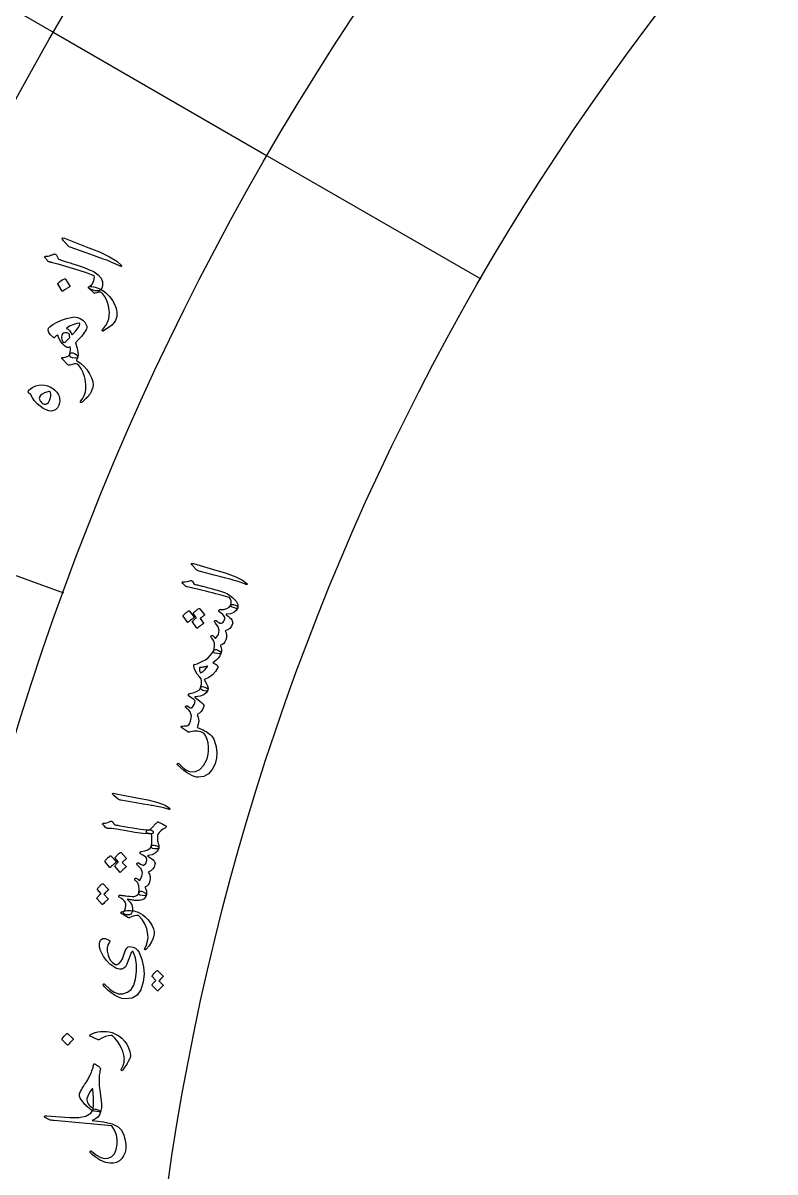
# Model space of a CAD drawing. Header units: millimetres. Extents: x -77 to 77, y -78 to 103.
# Drawn here: x -53.99 to -38.62, y 7.51 to 31 of the extents above; entities that cross this region are included whole.
import ezdxf

# ---------------------------------------------------------------- set-up
doc = ezdxf.new("R2010")
doc.units = ezdxf.units.MM
for name, color, linetype in [('ENGRAVE', 7, 'Continuous'), ('ENGRAVE_FINE', 8, 'Continuous'), ('TEXT', 5, 'Continuous')]:
    doc.layers.add(name, color=color, linetype=linetype)

msp = doc.modelspace()

# ---------------------------------------------------------------- linework, layer by layer
at = {"layer": 'ENGRAVE'}
for points in [[(-60.7409, 35.0687), (-53.358, 30.8062)], [(-53.358, 30.8062), (-48.9954, 28.2875)], [(-48.9954, 28.2875), (-44.6328, 25.7687)]]:
    msp.add_lwpolyline(points, dxfattribs=at)
for radius in [75.95, 75.95, 73.9156, 70.1375, 70.1375, 67.1538, 61.6125, 61.6125, 56.575, 56.575, 51.5375, 51.5375]:
    msp.add_circle((0, 0), radius, dxfattribs=at)
at = {"layer": 'ENGRAVE_FINE'}
msp.add_lwpolyline([(-57.8968, 21.0727), (-53.1631, 19.3498)], dxfattribs=at)
at = {"layer": 'TEXT'}
for points in [[(-53.1595, 26.5503), (-53.183, 26.583), (-53.1874, 26.602), (-53.1729, 26.6075), (-53.1393, 26.5993), (-52.6976, 26.4281), (-52.427, 26.3219), (-52.2177, 26.2234), (-52.0696, 26.1328), (-51.9826, 26.0502), (-51.977, 26.0404), (-51.975, 26.0331), (-51.9766, 26.0284), (-51.9817, 26.0262), (-51.9882, 26.0258), (-51.9959, 26.0269), (-52.0046, 26.0297), (-52.0144, 26.034), (-52.0889, 26.0714), (-52.1697, 26.1075), (-52.2568, 26.1425), (-52.3501, 26.1762), (-52.3742, 26.1855), (-52.4398, 26.2098), (-52.5469, 26.2491), (-52.6954, 26.3034), (-53.0263, 26.4206), (-53.0433, 26.428), (-53.0581, 26.4365), (-53.0708, 26.4461), (-53.0814, 26.4568)], [(-53.5422, 26.2238), (-53.5392, 26.2276), (-53.5348, 26.2301), (-53.5289, 26.2313), (-53.5214, 26.2312), (-53.5101, 26.2311), (-53.4942, 26.2331), (-53.4738, 26.2373), (-53.4488, 26.2436), (-53.4352, 26.2477), (-53.4221, 26.2517), (-53.4093, 26.2557), (-53.397, 26.2596), (-53.3852, 26.2636), (-53.3739, 26.2679), (-53.3632, 26.2724), (-53.353, 26.2772), (-53.3406, 26.28), (-53.3286, 26.2766), (-53.3168, 26.2672), (-53.3055, 26.2516), (-53.2605, 26.1729), (-53.236, 26.1638), (-53.2058, 26.1533), (-53.1698, 26.1415), (-53.128, 26.1284), (-53.0803, 26.1134), (-53.0268, 26.0963), (-52.9675, 26.0769), (-52.9022, 26.0552), (-52.8372, 26.0341), (-52.7777, 26.0139), (-52.7238, 25.9944), (-52.6753, 25.9758), (-52.6322, 25.958), (-52.5946, 25.9413), (-52.5623, 25.9257), (-52.5354, 25.9111), (-52.4496, 25.8501), (-52.3924, 25.7832), (-52.3639, 25.7105), (-52.3638, 25.6318), (-52.3657, 25.6201), (-52.368, 25.609), (-52.3708, 25.5986), (-52.3742, 25.5888), (-52.3779, 25.5796), (-52.3818, 25.5709), (-52.3861, 25.5628), (-52.3906, 25.5551), (-52.409, 25.5363), (-52.4356, 25.5253), (-52.4704, 25.5224), (-52.5133, 25.5274), (-52.5569, 25.5376), (-52.5936, 25.5503), (-52.6235, 25.5657), (-52.6465, 25.5835), (-52.6501, 25.5877), (-52.6522, 25.5917), (-52.6528, 25.5954), (-52.6519, 25.599), (-52.6494, 25.6029), (-52.6463, 25.6059), (-52.6426, 25.6081), (-52.6382, 25.6095), (-52.6122, 25.6246), (-52.5893, 25.6451), (-52.5692, 25.6711), (-52.5521, 25.7025), (-52.5391, 25.7378), (-52.5314, 25.7711), (-52.5288, 25.8025), (-52.5316, 25.8319), (-52.5846, 25.8554), (-52.6876, 25.8919), (-52.8405, 25.9413), (-53.0435, 26.0034), (-53.2698, 26.0709), (-53.2998, 26.0799), (-53.3286, 26.0877), (-53.356, 26.0943), (-53.3821, 26.0997), (-53.3953, 26.1022), (-53.4073, 26.1047), (-53.418, 26.1073), (-53.4275, 26.1099), (-53.4357, 26.1124), (-53.4427, 26.1144), (-53.4485, 26.1159), (-53.453, 26.117), (-53.4626, 26.1203), (-53.4707, 26.1245), (-53.4773, 26.1297), (-53.4824, 26.1357), (-53.5395, 26.2073), (-53.542, 26.2119), (-53.5432, 26.2162), (-53.5433, 26.2202), (-53.5422, 26.2238)], [(-53.2732, 25.6674), (-53.2743, 25.6706), (-53.2741, 25.6743), (-53.2726, 25.6784), (-53.2699, 25.6831), (-53.2398, 25.7105), (-53.2076, 25.7345), (-53.1733, 25.7551), (-53.137, 25.7722), (-53.1322, 25.7732), (-53.1281, 25.7728), (-53.1248, 25.7707), (-53.1223, 25.7672), (-53.0303, 25.6214), (-53.0287, 25.6168), (-53.0298, 25.6125), (-53.0338, 25.6085), (-53.0405, 25.6047), (-53.0463, 25.6015), (-53.0553, 25.5963), (-53.0673, 25.589), (-53.0825, 25.5798), (-53.1008, 25.5683), (-53.1225, 25.5544), (-53.1474, 25.538), (-53.1757, 25.5191), (-53.18, 25.5169), (-53.1834, 25.5164), (-53.186, 25.5176), (-53.1878, 25.5206)], [(-52.6373, 25.6112), (-52.6105, 25.615), (-52.5806, 25.6146), (-52.5476, 25.6101), (-52.5115, 25.6013), (-52.4751, 25.5897), (-52.439, 25.5756), (-52.4033, 25.559), (-52.368, 25.5399), (-52.334, 25.5169), (-52.2969, 25.486), (-52.2566, 25.4472), (-52.2132, 25.4006), (-52.1575, 25.3288), (-52.1153, 25.2528), (-52.0866, 25.1727), (-52.0714, 25.0883), (-52.0693, 25.0452), (-52.0724, 25.0028), (-52.0808, 24.9611), (-52.0945, 24.9201), (-52.1223, 24.8756), (-52.1723, 24.8251), (-52.2446, 24.7685), (-52.3392, 24.7057), (-52.3462, 24.7026), (-52.3528, 24.7016), (-52.3591, 24.7024), (-52.3649, 24.7052), (-52.369, 24.7095), (-52.3699, 24.7149), (-52.3676, 24.7215), (-52.3621, 24.7291), (-52.2801, 24.836), (-52.2322, 24.9533), (-52.2185, 25.0812), (-52.2388, 25.2198), (-52.2604, 25.2884), (-52.2886, 25.3533), (-52.3233, 25.4145), (-52.3646, 25.4721), (-52.3722, 25.48), (-52.3816, 25.4868), (-52.393, 25.4923), (-52.4062, 25.4966), (-52.4253, 25.4987), (-52.4505, 25.4958), (-52.4819, 25.4878), (-52.5195, 25.4748), (-52.5249, 25.4741), (-52.5305, 25.4754), (-52.5365, 25.4787), (-52.5429, 25.484), (-52.6457, 25.5853), (-52.6493, 25.5894), (-52.6514, 25.5934), (-52.6519, 25.5972), (-52.651, 25.6007), (-52.6486, 25.6046), (-52.6455, 25.6077), (-52.6417, 25.6099), (-52.6373, 25.6112)], [(-53.3656, 24.5722), (-53.4236, 24.6269), (-53.4597, 24.6763), (-53.4737, 24.7205), (-53.4658, 24.7593), (-53.4348, 24.7974), (-53.3802, 24.8376), (-53.3019, 24.8798), (-53.2002, 24.9239), (-53.0956, 24.961), (-53.0064, 24.9833), (-52.9326, 24.9908), (-52.8742, 24.9837), (-52.8159, 24.9609), (-52.7668, 24.9282), (-52.7268, 24.8859), (-52.6959, 24.8338), (-52.6863, 24.8057), (-52.6837, 24.7783), (-52.6883, 24.7516), (-52.7, 24.7256), (-52.7439, 24.6593), (-52.7942, 24.5935), (-52.8507, 24.5282), (-52.9134, 24.4633), (-52.8837, 24.3568), (-52.8667, 24.2714), (-52.8625, 24.207), (-52.8712, 24.1634), (-52.8764, 24.1566), (-52.885, 24.1519), (-52.8968, 24.1491), (-52.9119, 24.1484), (-52.9728, 24.1546), (-53.0126, 24.1712), (-53.0313, 24.1981), (-53.0288, 24.2355), (-53.0203, 24.2708), (-53.0165, 24.3063), (-53.0172, 24.3422), (-53.0226, 24.3783), (-53.0529, 24.3681), (-53.0827, 24.3684), (-53.1122, 24.3795), (-53.1413, 24.4012), (-53.1861, 24.4481), (-53.2236, 24.4999), (-53.2537, 24.5567), (-53.2765, 24.6184), (-53.2937, 24.6141), (-53.3093, 24.6059), (-53.3233, 24.5937), (-53.3356, 24.5776), (-53.3424, 24.5699), (-53.3497, 24.5665), (-53.3575, 24.5673), (-53.3656, 24.5722)], [(-53.0322, 24.5733), (-53.0345, 24.605), (-53.0384, 24.6287), (-53.0438, 24.6443), (-53.0509, 24.652), (-53.0941, 24.6648), (-53.1295, 24.6678), (-53.1573, 24.6612), (-53.1773, 24.6448), (-53.1953, 24.6113), (-53.2013, 24.5735), (-53.1951, 24.5315), (-53.1768, 24.4853), (-53.1691, 24.4747), (-53.1589, 24.4701), (-53.1461, 24.4716), (-53.1309, 24.479), (-53.1124, 24.4927), (-53.0898, 24.513), (-53.0631, 24.5399), (-53.0322, 24.5733)], [(-53.097, 24.7627), (-53.1002, 24.7605), (-53.1012, 24.7583), (-53.1001, 24.7562), (-53.0968, 24.7541), (-53.067, 24.7397), (-53.0376, 24.7138), (-53.0084, 24.6763), (-52.9796, 24.6273), (-52.9111, 24.7059), (-52.8627, 24.7685), (-52.8344, 24.8153), (-52.8262, 24.8463), (-52.8266, 24.8527), (-52.8284, 24.8574), (-52.8315, 24.8604), (-52.836, 24.8616), (-52.8898, 24.8571), (-52.9513, 24.8392), (-53.0203, 24.8078), (-53.097, 24.7627)], [(-53.0694, 24.0159), (-53.1851, 24.1336), (-53.1936, 24.1447), (-53.1964, 24.153), (-53.1937, 24.1585), (-53.1853, 24.1612), (-53.1541, 24.1647), (-53.1266, 24.1693), (-53.1029, 24.1751), (-53.0828, 24.182), (-53.0654, 24.1918), (-53.0505, 24.2042), (-53.038, 24.2194), (-53.028, 24.2372), (-53.0148, 24.2533), (-52.9944, 24.2598), (-52.9667, 24.2566), (-52.9318, 24.2438), (-52.8991, 24.2257), (-52.878, 24.2065), (-52.8684, 24.1864), (-52.8704, 24.1652), (-52.8762, 24.1509), (-52.8825, 24.1365), (-52.8893, 24.1221), (-52.8966, 24.1077), (-52.8971, 24.1049), (-52.8962, 24.1018), (-52.8938, 24.0982), (-52.8901, 24.0943), (-52.8115, 24.0472), (-52.7413, 23.9877), (-52.6797, 23.916), (-52.6265, 23.8321), (-52.5856, 23.747), (-52.5611, 23.6718), (-52.5529, 23.6064), (-52.5611, 23.5507), (-52.5783, 23.5026), (-52.597, 23.4598), (-52.6172, 23.4224), (-52.639, 23.3903), (-52.6514, 23.3754), (-52.6652, 23.3597), (-52.6804, 23.3432), (-52.6971, 23.3258), (-52.7153, 23.3079), (-52.7352, 23.2896), (-52.7569, 23.2708), (-52.7803, 23.2516), (-52.7859, 23.2467), (-52.7913, 23.2435), (-52.7964, 23.242), (-52.8013, 23.2422), (-52.8074, 23.2436), (-52.8118, 23.2458), (-52.8146, 23.2488), (-52.8156, 23.2527), (-52.8161, 23.2573), (-52.8153, 23.2618), (-52.8132, 23.2664), (-52.8097, 23.2708), (-52.7744, 23.3206), (-52.7462, 23.3694), (-52.7252, 23.4172), (-52.7115, 23.4641), (-52.7037, 23.5131), (-52.7004, 23.5629), (-52.7015, 23.6135), (-52.7071, 23.6651), (-52.7169, 23.7175), (-52.7309, 23.771), (-52.749, 23.8255), (-52.7713, 23.8809), (-52.7943, 23.9255), (-52.8197, 23.9641), (-52.8476, 23.9968), (-52.8778, 24.0236), (-52.9038, 24.0316), (-52.9377, 24.0313), (-52.9796, 24.0229), (-53.0294, 24.0062), (-53.0396, 24.0039), (-53.0496, 24.0048), (-53.0596, 24.0088), (-53.0694, 24.0159)], [(-53.8784, 23.4459), (-53.8787, 23.4641), (-53.8727, 23.4819), (-53.8602, 23.4993), (-53.8414, 23.5162), (-53.7834, 23.5535), (-53.724, 23.5803), (-53.6635, 23.5968), (-53.6016, 23.6029), (-53.5415, 23.5995), (-53.4842, 23.5864), (-53.4299, 23.5639), (-53.3784, 23.5319), (-53.3345, 23.4957), (-53.2986, 23.4564), (-53.2705, 23.4141), (-53.2503, 23.3688), (-53.2385, 23.3224), (-53.2353, 23.2771), (-53.2409, 23.2327), (-53.2553, 23.1893), (-53.283, 23.1365), (-53.3177, 23.0987), (-53.3596, 23.0759), (-53.4085, 23.0681), (-53.4616, 23.0736), (-53.5174, 23.0916), (-53.576, 23.122), (-53.6373, 23.1648), (-53.6974, 23.2174), (-53.7506, 23.2762), (-53.7968, 23.3413), (-53.8361, 23.4127), (-53.8382, 23.4155), (-53.8425, 23.4187), (-53.8489, 23.4222), (-53.8575, 23.4263), (-53.8668, 23.4309), (-53.8733, 23.4358), (-53.8772, 23.4407), (-53.8784, 23.4459)], [(-53.4258, 23.4479), (-53.4319, 23.4593), (-53.4433, 23.4655), (-53.4602, 23.4665), (-53.4826, 23.4623), (-53.545, 23.441), (-53.5937, 23.4149), (-53.6287, 23.3841), (-53.6499, 23.3486), (-53.6545, 23.3293), (-53.6521, 23.3086), (-53.6427, 23.2864), (-53.6263, 23.2628), (-53.607, 23.2411), (-53.5887, 23.2249), (-53.5715, 23.2142), (-53.5553, 23.2089), (-53.5213, 23.2088), (-53.4918, 23.2211), (-53.4665, 23.2457), (-53.4456, 23.2826), (-53.4297, 23.3266), (-53.4211, 23.3688), (-53.4198, 23.4092), (-53.4258, 23.4479)], [(-50.5199, 19.9021), (-50.5438, 19.9298), (-50.5494, 19.9466), (-50.5366, 19.9527), (-50.5056, 19.948), (-50.0919, 19.8282), (-49.8383, 19.7537), (-49.6409, 19.6812), (-49.4996, 19.611), (-49.4142, 19.5431), (-49.4084, 19.5346), (-49.406, 19.5282), (-49.407, 19.5238), (-49.4115, 19.5215), (-49.4174, 19.5205), (-49.4244, 19.521), (-49.4325, 19.5228), (-49.4417, 19.5259), (-49.5122, 19.5538), (-49.5883, 19.5801), (-49.6699, 19.6048), (-49.7571, 19.6279), (-49.7797, 19.6343), (-49.841, 19.6511), (-49.9411, 19.6782), (-50.0799, 19.7155), (-50.3889, 19.7952), (-50.4049, 19.8006), (-50.4191, 19.8071), (-50.4313, 19.8147), (-50.4417, 19.8236)], [(-50.6635, 19.4849), (-50.6858, 19.5064), (-50.7036, 19.5232), (-50.7168, 19.5355), (-50.7255, 19.5431), (-50.7308, 19.5485), (-50.734, 19.554), (-50.735, 19.5596), (-50.7338, 19.5654), (-50.7304, 19.5711), (-50.7254, 19.575), (-50.7187, 19.5771), (-50.7104, 19.5773), (-50.6701, 19.5776), (-50.6322, 19.5819), (-50.5967, 19.5902), (-50.5637, 19.6025), (-50.5535, 19.6056), (-50.5439, 19.6039), (-50.535, 19.5975), (-50.5268, 19.5863), (-50.4903, 19.5304), (-50.4667, 19.5241), (-50.4435, 19.518), (-50.4207, 19.512), (-50.3983, 19.5062), (-50.3764, 19.5005), (-50.3548, 19.495), (-50.3337, 19.4897), (-50.3129, 19.4845), (-50.121, 19.4362), (-49.9724, 19.3945), (-49.8673, 19.3594), (-49.8055, 19.3311), (-49.7027, 19.2559), (-49.6335, 19.183), (-49.5977, 19.1126), (-49.5955, 19.0444), (-49.5961, 19.0427), (-49.5967, 19.0411), (-49.5973, 19.0395), (-49.598, 19.0379), (-49.6109, 19.0317), (-49.6343, 19.0336), (-49.6682, 19.0435), (-49.7127, 19.0613), (-49.7286, 19.0692), (-49.7389, 19.0784), (-49.7435, 19.089), (-49.7425, 19.1008), (-49.7349, 19.1453), (-49.7366, 19.1855), (-49.7478, 19.2214), (-49.7683, 19.2529), (-49.803, 19.2648), (-49.8428, 19.2773), (-49.8878, 19.2905), (-49.9379, 19.3044), (-49.9928, 19.3191), (-50.0525, 19.3344), (-50.1167, 19.3504), (-50.1856, 19.3672), (-50.2532, 19.3842), (-50.314, 19.3992), (-50.368, 19.4123), (-50.4152, 19.4236), (-50.4556, 19.4331), (-50.4891, 19.4411), (-50.5157, 19.4477), (-50.5353, 19.4527), (-50.6347, 19.472), (-50.6441, 19.475), (-50.6521, 19.4781), (-50.6585, 19.4815), (-50.6635, 19.4849)], [(-50.5017, 18.9252), (-50.5029, 18.928), (-50.5031, 18.9313), (-50.5021, 18.9352), (-50.5, 18.9396), (-50.4878, 18.9536), (-50.4753, 18.9669), (-50.4623, 18.9794), (-50.4489, 18.9911), (-50.4349, 19.0022), (-50.4202, 19.0126), (-50.4048, 19.0224), (-50.3887, 19.0316), (-50.3843, 19.0329), (-50.3803, 19.0327), (-50.3767, 19.0309), (-50.3733, 19.0277), (-50.2787, 18.9017), (-50.2779, 18.8989), (-50.2791, 18.8957), (-50.2823, 18.8921), (-50.2875, 18.8881), (-50.2911, 18.8855), (-50.2966, 18.8814), (-50.3041, 18.8758), (-50.3135, 18.8687), (-50.3248, 18.8601), (-50.3378, 18.8499), (-50.3526, 18.8381), (-50.3692, 18.8248), (-50.2989, 18.7328), (-50.2977, 18.7291), (-50.2989, 18.7253), (-50.3024, 18.7215), (-50.3083, 18.7176), (-50.3133, 18.7142), (-50.321, 18.7087), (-50.3312, 18.7011), (-50.3441, 18.6915), (-50.3598, 18.6796), (-50.3782, 18.6652), (-50.3993, 18.6483), (-50.4233, 18.6289), (-50.4267, 18.6272), (-50.4296, 18.627), (-50.432, 18.6282), (-50.4338, 18.6309), (-50.5219, 18.7556), (-50.5232, 18.7585), (-50.5234, 18.7618), (-50.5224, 18.7657), (-50.5203, 18.7701), (-50.5118, 18.78), (-50.503, 18.7898), (-50.4939, 18.7993), (-50.4845, 18.8085), (-50.4748, 18.8175), (-50.4648, 18.8259), (-50.4543, 18.8338), (-50.4434, 18.8412)], [(-50.1308, 18.4258), (-50.1378, 18.4342), (-50.1428, 18.4423), (-50.1459, 18.4502), (-50.1469, 18.4578), (-50.1459, 18.4647), (-50.1428, 18.4703), (-50.1376, 18.4746), (-50.1303, 18.4778), (-50.1217, 18.4787), (-50.1126, 18.4764), (-50.1031, 18.4709), (-50.0931, 18.4622), (-50.0884, 18.4568), (-50.0835, 18.4515), (-50.0784, 18.4461), (-50.073, 18.4408), (-50.0675, 18.4354), (-50.0622, 18.4296), (-50.057, 18.4236), (-50.0519, 18.4172), (-49.9946, 18.5002), (-49.9761, 18.5805), (-49.9965, 18.6583), (-50.0557, 18.7337), (-50.0628, 18.7421), (-50.0679, 18.75), (-50.0711, 18.7574), (-50.0723, 18.7643), (-50.0714, 18.7712), (-50.0685, 18.7769), (-50.0638, 18.7814), (-50.0572, 18.7848), (-50.0494, 18.7862), (-50.0412, 18.7849), (-50.0327, 18.7808), (-50.0238, 18.7741), (-50.0027, 18.7566), (-49.9844, 18.7434), (-49.9689, 18.7346), (-49.9562, 18.7301), (-49.9362, 18.729), (-49.9172, 18.7355), (-49.8994, 18.7497), (-49.8827, 18.7715), (-49.8693, 18.797), (-49.8623, 18.8206), (-49.8615, 18.8425), (-49.867, 18.8626), (-49.8806, 18.8833), (-49.9039, 18.9073), (-49.9369, 18.9346), (-49.9798, 18.9651), (-49.9848, 18.9691), (-49.9874, 18.9745), (-49.9876, 18.9814), (-49.9854, 18.9897), (-49.9815, 18.9976), (-49.9765, 19.0032), (-49.9706, 19.0065), (-49.9636, 19.0076), (-49.8843, 19.0139), (-49.8209, 19.0318), (-49.7735, 19.0613), (-49.7419, 19.1024), (-49.7341, 19.1105), (-49.7221, 19.1149), (-49.7059, 19.1156), (-49.6855, 19.1125), (-49.6641, 19.1077), (-49.6453, 19.1013), (-49.6293, 19.0933), (-49.6159, 19.0839), (-49.6044, 19.0734), (-49.597, 19.0636), (-49.5938, 19.0544), (-49.5948, 19.046), (-49.6288, 18.9877), (-49.6795, 18.9461), (-49.7469, 18.921), (-49.8313, 18.9125), (-49.8356, 18.9121), (-49.8376, 18.9107), (-49.8372, 18.908), (-49.8344, 18.9043), (-49.7936, 18.8716), (-49.7608, 18.8429), (-49.7361, 18.8182), (-49.7195, 18.7975), (-49.7095, 18.778), (-49.7038, 18.7585), (-49.7026, 18.7391), (-49.7058, 18.7198), (-49.7298, 18.6669), (-49.7631, 18.6256), (-49.8058, 18.596), (-49.858, 18.5779), (-49.8375, 18.532), (-49.8278, 18.4859), (-49.8288, 18.4397), (-49.8406, 18.3932), (-49.8604, 18.3518), (-49.8862, 18.3187), (-49.918, 18.2941), (-49.9557, 18.2779), (-49.9395, 18.2353), (-49.9317, 18.1946), (-49.9322, 18.1557), (-49.941, 18.1188), (-49.953, 18.1073), (-49.9776, 18.1039), (-50.0149, 18.1085), (-50.0649, 18.1211), (-50.079, 18.1282), (-50.0877, 18.1391), (-50.0911, 18.1539), (-50.0891, 18.1725), (-50.0739, 18.2508), (-50.0758, 18.3191), (-50.0947, 18.3774), (-50.1308, 18.4258)], [(-50.7149, 18.8745), (-50.7161, 18.8773), (-50.7163, 18.8807), (-50.7153, 18.8846), (-50.7132, 18.889), (-50.7011, 18.9031), (-50.6885, 18.9164), (-50.6755, 18.929), (-50.6621, 18.9408), (-50.6481, 18.952), (-50.6334, 18.9625), (-50.6181, 18.9724), (-50.602, 18.9816), (-50.5967, 18.9835), (-50.5923, 18.9837), (-50.5887, 18.9823), (-50.586, 18.9794), (-50.4911, 18.8534), (-50.49, 18.8496), (-50.4912, 18.8458), (-50.4947, 18.842), (-50.5006, 18.8381), (-50.5056, 18.8346), (-50.5133, 18.8291), (-50.5236, 18.8216), (-50.5365, 18.8119), (-50.5521, 18.7999), (-50.5706, 18.7855), (-50.5918, 18.7685), (-50.6158, 18.749), (-50.6195, 18.7466), (-50.6226, 18.7459), (-50.6251, 18.7468), (-50.6269, 18.7494)], [(-50.4943, 17.8718), (-50.4943, 17.8771), (-50.4929, 17.8811), (-50.49, 17.8839), (-50.4857, 17.8855), (-50.4304, 17.9022), (-50.3745, 17.9241), (-50.3181, 17.9514), (-50.2612, 17.984), (-50.2067, 18.0227), (-50.1597, 18.0673), (-50.1203, 18.1178), (-50.0885, 18.1742), (-50.0804, 18.1867), (-50.0689, 18.1935), (-50.0541, 18.1948), (-50.0361, 18.1904), (-49.99, 18.1714), (-49.9587, 18.1535), (-49.9422, 18.1365), (-49.9404, 18.1205), (-49.9659, 18.0662), (-50.002, 18.0146), (-50.0486, 17.9656), (-50.1059, 17.9192), (-50.0664, 17.9002), (-50.0371, 17.8844), (-50.018, 17.8718), (-50.0092, 17.8624), (-50.0058, 17.8535), (-50.0044, 17.8446), (-50.0048, 17.8356), (-50.0071, 17.8266), (-50.0543, 17.7437), (-50.1153, 17.6745), (-50.1901, 17.619), (-50.2788, 17.5773), (-50.2821, 17.5755), (-50.2836, 17.573), (-50.2833, 17.5695), (-50.2812, 17.5652), (-50.241, 17.5053), (-50.2158, 17.4511), (-50.2054, 17.4026), (-50.2099, 17.3597), (-50.2145, 17.352), (-50.2218, 17.3468), (-50.232, 17.3442), (-50.2449, 17.3442), (-50.282, 17.3488), (-50.3119, 17.3567), (-50.3346, 17.3679), (-50.3502, 17.3824), (-50.3555, 17.3907), (-50.3586, 17.3982), (-50.3598, 17.4051), (-50.3588, 17.4112), (-50.3414, 17.4835), (-50.3378, 17.5438), (-50.348, 17.5921), (-50.3722, 17.6284), (-50.4254, 17.6902), (-50.4635, 17.7513), (-50.4865, 17.8119), (-50.4943, 17.8718)], [(-50.3745, 17.822), (-50.3773, 17.8208), (-50.3794, 17.8187), (-50.381, 17.8156), (-50.3819, 17.8116), (-50.3831, 17.7862), (-50.3808, 17.7635), (-50.375, 17.7435), (-50.3657, 17.7262), (-50.3613, 17.7213), (-50.3567, 17.7188), (-50.3519, 17.7189), (-50.3469, 17.7214), (-50.3296, 17.7324), (-50.3127, 17.7443), (-50.2962, 17.7572), (-50.2803, 17.7711), (-50.2647, 17.7859), (-50.2497, 17.8017), (-50.2351, 17.8185), (-50.221, 17.8362), (-50.2179, 17.8409), (-50.2161, 17.8448), (-50.2154, 17.8479), (-50.216, 17.8502), (-50.2176, 17.8515), (-50.2201, 17.8518), (-50.2233, 17.8512), (-50.2274, 17.8496), (-50.2423, 17.8455), (-50.2583, 17.8416), (-50.2753, 17.8377), (-50.2932, 17.834), (-50.3122, 17.8305), (-50.332, 17.8274), (-50.3528, 17.8245), (-50.3745, 17.822)], [(-50.591, 17.236), (-50.5983, 17.2421), (-50.6036, 17.2491), (-50.607, 17.2571), (-50.6085, 17.266), (-50.6067, 17.2764), (-50.5998, 17.2848), (-50.5878, 17.2912), (-50.5706, 17.2956), (-50.4886, 17.3133), (-50.426, 17.3384), (-50.3827, 17.371), (-50.3588, 17.4112), (-50.3464, 17.4302), (-50.3248, 17.4373), (-50.2938, 17.4323), (-50.2536, 17.4154), (-50.2309, 17.4015), (-50.216, 17.3876), (-50.209, 17.3737), (-50.2099, 17.3597), (-50.2417, 17.3057), (-50.2948, 17.2652), (-50.3694, 17.2382), (-50.4655, 17.2246), (-50.474, 17.2237), (-50.4774, 17.2208), (-50.4757, 17.216), (-50.4689, 17.2091), (-50.4144, 17.169), (-50.3709, 17.1357), (-50.3386, 17.1092), (-50.3174, 17.0895), (-50.303, 17.0721), (-50.2948, 17.0538), (-50.2927, 17.0346), (-50.2966, 17.0145), (-50.3165, 16.9689), (-50.3455, 16.9282), (-50.3837, 16.8924), (-50.4311, 16.8615), (-50.4052, 16.8001), (-50.3963, 16.7362), (-50.4043, 16.6697), (-50.4292, 16.6006), (-50.3863, 16.584), (-50.3463, 16.5669), (-50.3092, 16.5495), (-50.275, 16.5316), (-50.2436, 16.5133), (-50.2149, 16.4945), (-50.1889, 16.4753), (-50.1655, 16.4556), (-50.1354, 16.4262), (-50.1098, 16.3937), (-50.0886, 16.3582), (-50.0719, 16.3196), (-50.0394, 16.2001), (-50.027, 16.0833), (-50.0346, 15.969), (-50.0624, 15.8572), (-50.1199, 15.7372), (-50.1963, 15.6513), (-50.292, 15.5997), (-50.407, 15.5822), (-50.4444, 15.5859), (-50.4871, 15.597), (-50.535, 15.6157), (-50.5882, 15.6419), (-50.645, 15.6762), (-50.7039, 15.7195), (-50.7648, 15.7716), (-50.8277, 15.8327), (-50.8317, 15.8377), (-50.8342, 15.8425), (-50.8352, 15.847), (-50.8347, 15.8513), (-50.8325, 15.8565), (-50.8295, 15.8606), (-50.8257, 15.8636), (-50.8211, 15.8653), (-50.8163, 15.8659), (-50.8116, 15.8651), (-50.8071, 15.863), (-50.8028, 15.8596), (-50.7268, 15.7877), (-50.6604, 15.7356), (-50.6037, 15.7031), (-50.5567, 15.6902), (-50.4588, 15.6994), (-50.3727, 15.7425), (-50.2984, 15.8195), (-50.2357, 15.9302), (-50.2147, 15.9882), (-50.2012, 16.0528), (-50.1951, 16.1241), (-50.1964, 16.2022), (-50.2057, 16.283), (-50.224, 16.3555), (-50.2514, 16.4197), (-50.2879, 16.4756), (-50.3505, 16.507), (-50.4208, 16.5224), (-50.4986, 16.5217), (-50.5839, 16.5048), (-50.5935, 16.5035), (-50.6022, 16.5039), (-50.6101, 16.5061), (-50.6172, 16.5102), (-50.7428, 16.5934), (-50.7535, 16.6029), (-50.7573, 16.611), (-50.7541, 16.6178), (-50.7441, 16.6233), (-50.7204, 16.6273), (-50.6949, 16.6301), (-50.6673, 16.6319), (-50.6379, 16.6326), (-50.6097, 16.6423), (-50.5854, 16.6731), (-50.5649, 16.7249), (-50.5483, 16.7977), (-50.5465, 16.8395), (-50.5548, 16.8794), (-50.5731, 16.9174), (-50.6015, 16.9535), (-50.6055, 16.9584), (-50.61, 16.9632), (-50.6148, 16.9679), (-50.62, 16.9726), (-50.6254, 16.9772), (-50.631, 16.9818), (-50.6366, 16.9864), (-50.6424, 16.9911), (-50.6531, 17.0004), (-50.6605, 17.0087), (-50.6644, 17.0162), (-50.665, 17.0227), (-50.6634, 17.0277), (-50.6604, 17.0323), (-50.6559, 17.0363), (-50.65, 17.0398), (-50.6442, 17.0425), (-50.6382, 17.0433), (-50.6323, 17.0422), (-50.6262, 17.0392), (-50.5837, 17.0065), (-50.5698, 16.9995), (-50.5567, 16.9974), (-50.5446, 17.0002), (-50.5333, 17.008), (-50.5075, 17.0355), (-50.4884, 17.066), (-50.4758, 17.0994), (-50.4698, 17.1357), (-50.4765, 17.1507), (-50.499, 17.1724), (-50.5371, 17.2008), (-50.591, 17.236)], [(-52.1267, 15.204), (-52.153, 15.2294), (-52.1601, 15.2457), (-52.148, 15.2529), (-52.1166, 15.251), (-51.6937, 15.1696), (-51.4344, 15.1185), (-51.2312, 15.0644), (-51.084, 15.0073), (-50.9928, 14.9476), (-50.9863, 14.9396), (-50.9833, 14.9334), (-50.9839, 14.929), (-50.9881, 14.9263), (-50.9939, 14.9248), (-51.001, 14.9246), (-51.0092, 14.9256), (-51.0187, 14.9279), (-51.0914, 14.9492), (-51.1695, 14.9684), (-51.2531, 14.9856), (-51.342, 15.0006), (-51.3651, 15.005), (-51.4277, 15.0161), (-51.5299, 15.0339), (-51.6715, 15.0584), (-51.9865, 15.1096), (-52.0029, 15.1134), (-52.0176, 15.1186), (-52.0305, 15.1251), (-52.0417, 15.133)], [(-51.9519, 14.5807), (-51.8428, 14.5616), (-51.7456, 14.5452), (-51.6604, 14.5314), (-51.5872, 14.5203), (-51.526, 14.5118), (-51.4771, 14.5061), (-51.4403, 14.5031), (-51.4157, 14.5029), (-51.3837, 14.5036), (-51.3587, 14.4986), (-51.3409, 14.4879), (-51.33, 14.4715), (-51.3264, 14.454), (-51.3302, 14.4402), (-51.3413, 14.4301), (-51.3599, 14.4236), (-51.4243, 14.4212), (-51.5381, 14.4313), (-51.7013, 14.4541), (-51.9139, 14.4894), (-52.0049, 14.5062), (-52.0778, 14.519), (-52.1324, 14.528), (-52.1688, 14.5329), (-52.2516, 14.5357), (-52.266, 14.5371), (-52.2786, 14.54), (-52.2893, 14.5445), (-52.2983, 14.5506), (-52.3185, 14.572), (-52.334, 14.5887), (-52.345, 14.6006), (-52.3514, 14.6078), (-52.36, 14.6213), (-52.3617, 14.631), (-52.3566, 14.637), (-52.3445, 14.6391), (-52.3117, 14.64), (-52.2759, 14.6472), (-52.2369, 14.6606), (-52.1948, 14.6802), (-52.1866, 14.6837), (-52.1792, 14.6841), (-52.1726, 14.6816), (-52.1669, 14.6761), (-52.1604, 14.6679), (-52.1543, 14.6603), (-52.1486, 14.6531), (-52.1434, 14.6464), (-52.1386, 14.6402), (-52.1343, 14.6344), (-52.1304, 14.6291), (-52.1269, 14.6243), (-52.1208, 14.617), (-52.1141, 14.6115), (-52.107, 14.6077), (-52.0995, 14.6056), (-52.0823, 14.6032), (-52.052, 14.5982), (-52.0085, 14.5907), (-51.9519, 14.5807)], [(-51.4696, 14.4599), (-51.4658, 14.4802), (-51.4563, 14.4943), (-51.4413, 14.5024), (-51.4208, 14.5043), (-51.4107, 14.505), (-51.3999, 14.5089), (-51.3885, 14.516), (-51.3764, 14.5263), (-51.3696, 14.533), (-51.3621, 14.5404), (-51.3539, 14.5485), (-51.3449, 14.5573), (-51.3353, 14.5669), (-51.3253, 14.5772), (-51.3151, 14.5884), (-51.3044, 14.6003), (-51.2846, 14.6226), (-51.2681, 14.6399), (-51.2552, 14.6523), (-51.2456, 14.6598), (-51.2378, 14.6645), (-51.2304, 14.6668), (-51.2235, 14.6667), (-51.217, 14.6643), (-51.1688, 14.6429), (-51.1278, 14.6229), (-51.0942, 14.6044), (-51.068, 14.5873), (-51.0649, 14.5839), (-51.0633, 14.5796), (-51.0631, 14.5744), (-51.0643, 14.5681), (-51.0668, 14.5606), (-51.0695, 14.5547), (-51.0724, 14.5505), (-51.0756, 14.5478), (-51.127, 14.5168), (-51.1691, 14.4858), (-51.2019, 14.4548), (-51.2253, 14.4238), (-51.2381, 14.3894), (-51.2419, 14.3452), (-51.2365, 14.2913), (-51.222, 14.2276), (-51.2147, 14.1968), (-51.2105, 14.1707), (-51.2096, 14.1494), (-51.2119, 14.1328), (-51.2155, 14.1254), (-51.2214, 14.12), (-51.2297, 14.1167), (-51.2404, 14.1153), (-51.299, 14.1168), (-51.3392, 14.1272), (-51.3608, 14.1465), (-51.3638, 14.1747), (-51.3594, 14.2027), (-51.3561, 14.2318), (-51.3539, 14.2619), (-51.3528, 14.2929), (-51.3529, 14.3249), (-51.3543, 14.3577), (-51.357, 14.3913), (-51.3611, 14.4258), (-51.4092, 14.4286), (-51.4434, 14.4353), (-51.4635, 14.4457), (-51.4696, 14.4599)], [(-51.6846, 13.4651), (-51.6924, 13.4727), (-51.6982, 13.4804), (-51.702, 13.4879), (-51.7038, 13.4954), (-51.7034, 13.5023), (-51.7009, 13.5082), (-51.6961, 13.513), (-51.6891, 13.5169), (-51.6806, 13.5186), (-51.6714, 13.5172), (-51.6614, 13.5127), (-51.6506, 13.505), (-51.6455, 13.5001), (-51.6401, 13.4952), (-51.6344, 13.4904), (-51.6285, 13.4857), (-51.6226, 13.4808), (-51.6167, 13.4756), (-51.6109, 13.4701), (-51.6052, 13.4642), (-51.5562, 13.5523), (-51.5457, 13.6341), (-51.5735, 13.7095), (-51.6398, 13.7789), (-51.6476, 13.7865), (-51.6535, 13.7938), (-51.6574, 13.8009), (-51.6593, 13.8076), (-51.659, 13.8146), (-51.6568, 13.8205), (-51.6525, 13.8255), (-51.6462, 13.8295), (-51.6386, 13.8317), (-51.6304, 13.8311), (-51.6215, 13.828), (-51.612, 13.8221), (-51.5892, 13.8068), (-51.5697, 13.7954), (-51.5535, 13.7882), (-51.5404, 13.7849), (-51.5204, 13.7857), (-51.5022, 13.7941), (-51.4858, 13.8099), (-51.4713, 13.8332), (-51.4605, 13.8599), (-51.4557, 13.8842), (-51.4571, 13.906), (-51.4645, 13.9254), (-51.48, 13.9448), (-51.5056, 13.9664), (-51.5411, 13.9903), (-51.5867, 14.0165), (-51.5921, 14.02), (-51.5952, 14.0252), (-51.5961, 14.032), (-51.5947, 14.0404), (-51.5916, 14.0487), (-51.5872, 14.0547), (-51.5816, 14.0586), (-51.5748, 14.0604), (-51.4965, 14.0744), (-51.4351, 14.0983), (-51.3908, 14.1323), (-51.3633, 14.1763), (-51.3563, 14.1852), (-51.3448, 14.1907), (-51.3288, 14.1929), (-51.3082, 14.1919), (-51.2864, 14.1891), (-51.2671, 14.1846), (-51.2503, 14.1782), (-51.2361, 14.1701), (-51.2236, 14.1608), (-51.2153, 14.1517), (-51.2113, 14.1429), (-51.2115, 14.1344), (-51.2396, 14.0732), (-51.286, 14.0268), (-51.3507, 13.9953), (-51.4338, 13.9786), (-51.4381, 13.9778), (-51.4399, 13.9762), (-51.4392, 13.9736), (-51.4361, 13.9701), (-51.3923, 13.9415), (-51.3569, 13.9161), (-51.3299, 13.894), (-51.3114, 13.875), (-51.2995, 13.8565), (-51.292, 13.8377), (-51.2889, 13.8185), (-51.2902, 13.799), (-51.3089, 13.744), (-51.3381, 13.6997), (-51.3777, 13.666), (-51.4279, 13.643), (-51.403, 13.5993), (-51.3889, 13.5543), (-51.3854, 13.5082), (-51.3926, 13.4609), (-51.4083, 13.4177), (-51.4308, 13.3823), (-51.46, 13.3547), (-51.496, 13.3349), (-51.4757, 13.2941), (-51.4639, 13.2543), (-51.4607, 13.2156), (-51.4659, 13.178), (-51.4767, 13.1654), (-51.5009, 13.1596), (-51.5384, 13.1605), (-51.5894, 13.1683), (-51.6041, 13.1739), (-51.6139, 13.1839), (-51.6186, 13.1983), (-51.6185, 13.2171), (-51.611, 13.2964), (-51.6194, 13.3642), (-51.644, 13.4204), (-51.6846, 13.4651)], [(-52.3095, 13.8549), (-52.3111, 13.8576), (-52.3115, 13.8609), (-52.3109, 13.8649), (-52.3093, 13.8695), (-52.2986, 13.8847), (-52.2874, 13.8992), (-52.2757, 13.913), (-52.2635, 13.926), (-52.2506, 13.9385), (-52.237, 13.9504), (-52.2227, 13.9617), (-52.2076, 13.9725), (-52.2025, 13.9748), (-52.1982, 13.9755), (-52.1945, 13.9745), (-52.1915, 13.9718), (-52.0848, 13.8556), (-52.0833, 13.852), (-52.0841, 13.8481), (-52.0872, 13.8439), (-52.0927, 13.8395), (-52.0974, 13.8356), (-52.1045, 13.8293), (-52.114, 13.8208), (-52.1259, 13.8099), (-52.1403, 13.7965), (-52.1573, 13.7803), (-52.1768, 13.7614), (-52.1988, 13.7396), (-52.2022, 13.7369), (-52.2052, 13.7358), (-52.2077, 13.7365), (-52.2098, 13.7389)], [(-52.1023, 13.926), (-52.1038, 13.9287), (-52.1043, 13.932), (-52.1037, 13.936), (-52.102, 13.9406), (-52.0913, 13.9557), (-52.08, 13.9701), (-52.0683, 13.9838), (-52.0561, 13.9968), (-52.0433, 14.0092), (-52.0297, 14.021), (-52.0153, 14.0322), (-52.0002, 14.0429), (-51.996, 14.0447), (-51.992, 14.0448), (-51.9881, 14.0435), (-51.9845, 14.0405), (-51.8781, 13.9244), (-51.877, 13.9217), (-51.8779, 13.9184), (-51.8807, 13.9145), (-51.8855, 13.91), (-51.8888, 13.907), (-51.8939, 13.9024), (-51.9008, 13.8961), (-51.9095, 13.8882), (-51.9199, 13.8785), (-51.9319, 13.8671), (-51.9455, 13.8539), (-51.9607, 13.839), (-51.8818, 13.7543), (-51.8802, 13.7507), (-51.881, 13.7468), (-51.8842, 13.7427), (-51.8896, 13.7382), (-51.8943, 13.7343), (-51.9014, 13.7281), (-51.9109, 13.7196), (-51.9228, 13.7088), (-51.9372, 13.6954), (-51.9541, 13.6793), (-51.9735, 13.6604), (-51.9955, 13.6388), (-51.9987, 13.6368), (-52.0016, 13.6363), (-52.004, 13.6373), (-52.0061, 13.6398), (-52.106, 13.7553), (-52.1075, 13.758), (-52.108, 13.7614), (-52.1074, 13.7653), (-52.1057, 13.7699), (-52.0982, 13.7806), (-52.0904, 13.7911), (-52.0823, 13.8015), (-52.0739, 13.8116), (-52.0651, 13.8214), (-52.0559, 13.8308), (-52.0462, 13.8397), (-52.0361, 13.8481)], [(-52.4664, 13.2842), (-52.468, 13.2869), (-52.4685, 13.2902), (-52.4679, 13.2942), (-52.4663, 13.2988), (-52.4557, 13.3141), (-52.4447, 13.3287), (-52.4331, 13.3427), (-52.4211, 13.3559), (-52.4084, 13.3685), (-52.3949, 13.3805), (-52.3807, 13.392), (-52.3657, 13.4029), (-52.3615, 13.4047), (-52.3575, 13.405), (-52.3537, 13.4036), (-52.35, 13.4008), (-52.2421, 13.2857), (-52.241, 13.283), (-52.2418, 13.2797), (-52.2447, 13.2757), (-52.2494, 13.2712), (-52.2535, 13.2682), (-52.2593, 13.2632), (-52.267, 13.2561), (-52.2763, 13.247), (-52.2876, 13.2357), (-52.3009, 13.2223), (-52.3162, 13.2065), (-52.3335, 13.1886), (-52.2497, 13.0984), (-52.2474, 13.0946), (-52.2476, 13.0906), (-52.2504, 13.0863), (-52.2557, 13.0817), (-52.2603, 13.0777), (-52.2673, 13.0714), (-52.2767, 13.0627), (-52.2884, 13.0517), (-52.3027, 13.0381), (-52.3194, 13.0217), (-52.3386, 13.0024), (-52.3603, 12.9804), (-52.3635, 12.9784), (-52.3663, 12.9778), (-52.3688, 12.9788), (-52.3709, 12.9812), (-52.474, 13.0962), (-52.4755, 13.0988), (-52.4761, 13.1022), (-52.4755, 13.1061), (-52.4739, 13.1108), (-52.4657, 13.124), (-52.4569, 13.1366), (-52.4474, 13.1486), (-52.4372, 13.16), (-52.4266, 13.1708), (-52.4155, 13.181), (-52.404, 13.1906), (-52.3921, 13.1997)], [(-52.0287, 13.1589), (-52.0239, 13.1657), (-52.0169, 13.17), (-52.0079, 13.1716), (-51.9969, 13.1708), (-51.9892, 13.1699), (-51.9787, 13.1686), (-51.9652, 13.167), (-51.9487, 13.1649), (-51.9294, 13.1624), (-51.9074, 13.1596), (-51.8826, 13.1565), (-51.8551, 13.1529), (-51.8025, 13.1468), (-51.758, 13.1445), (-51.7215, 13.1461), (-51.693, 13.1514), (-51.6694, 13.1609), (-51.6491, 13.1749), (-51.6321, 13.1937), (-51.6185, 13.2171), (-51.6046, 13.2386), (-51.5874, 13.2501), (-51.567, 13.2515), (-51.5432, 13.2428), (-51.5073, 13.2228), (-51.4823, 13.2056), (-51.4684, 13.1912), (-51.4655, 13.1797), (-51.4844, 13.1319), (-51.5138, 13.0964), (-51.5536, 13.0732), (-51.6037, 13.0622), (-51.6188, 13.0616), (-51.6349, 13.0613), (-51.6518, 13.0614), (-51.6697, 13.0618), (-51.6886, 13.0628), (-51.7085, 13.0646), (-51.7294, 13.0673), (-51.7514, 13.0707), (-51.7727, 13.0744), (-51.7916, 13.0775), (-51.8082, 13.0802), (-51.8225, 13.0824), (-51.8341, 13.0841), (-51.8429, 13.0855), (-51.8488, 13.0865), (-51.8519, 13.0871), (-51.8534, 13.0874), (-51.8544, 13.0873), (-51.8549, 13.0868), (-51.8549, 13.086), (-51.8544, 13.0849), (-51.8531, 13.0833), (-51.8512, 13.0814), (-51.8486, 13.079), (-51.796, 13.0294), (-51.7633, 12.9715), (-51.7504, 12.9053), (-51.7573, 12.8309), (-51.7683, 12.8013), (-51.7864, 12.7806), (-51.8115, 12.7688), (-51.8437, 12.7659), (-51.8713, 12.7693), (-51.894, 12.7756), (-51.9117, 12.7847), (-51.9244, 12.7966), (-51.9322, 12.8093), (-51.9351, 12.8209), (-51.9331, 12.8312), (-51.9262, 12.8403), (-51.9181, 12.8477), (-51.9119, 12.8544), (-51.9077, 12.8604), (-51.9055, 12.8659), (-51.8916, 12.9146), (-51.8862, 12.958), (-51.8892, 12.9962), (-51.9009, 13.029), (-51.9148, 13.05), (-51.9391, 13.0743), (-51.9739, 13.1019), (-52.0191, 13.1329), (-52.0262, 13.1382), (-52.0302, 13.1443), (-52.031, 13.1512), (-52.0287, 13.1589)], [(-51.4722, 12.0648), (-51.4769, 12.0604), (-51.4816, 12.0572), (-51.4862, 12.0554), (-51.4907, 12.0549), (-51.4942, 12.0554), (-51.4974, 12.0569), (-51.5004, 12.0595), (-51.5031, 12.0632), (-51.5045, 12.0666), (-51.5045, 12.0706), (-51.5033, 12.0752), (-51.5009, 12.0804), (-51.4646, 12.1549), (-51.4414, 12.2278), (-51.4312, 12.2992), (-51.4341, 12.369), (-51.4587, 12.482), (-51.498, 12.5829), (-51.552, 12.6718), (-51.6208, 12.7487), (-51.6222, 12.7499), (-51.6234, 12.7509), (-51.6244, 12.7518), (-51.6253, 12.7525), (-51.626, 12.753), (-51.6268, 12.7535), (-51.6276, 12.7539), (-51.6285, 12.7542), (-51.664, 12.7572), (-51.7077, 12.7508), (-51.7596, 12.735), (-51.8196, 12.7096), (-51.8232, 12.709), (-51.8261, 12.709), (-51.8285, 12.7094), (-51.8303, 12.7104), (-51.9915, 12.8023), (-51.9966, 12.8093), (-51.9899, 12.8177), (-51.9714, 12.8275), (-51.9411, 12.8386), (-51.8963, 12.8504), (-51.8487, 12.8567), (-51.7981, 12.8576), (-51.7446, 12.853), (-51.7151, 12.8473), (-51.6793, 12.8363), (-51.6372, 12.8199), (-51.5887, 12.7981), (-51.5382, 12.7682), (-51.4882, 12.7271), (-51.4387, 12.6748), (-51.3897, 12.6113), (-51.3483, 12.5458), (-51.3205, 12.4853), (-51.3063, 12.4297), (-51.3057, 12.379), (-51.3245, 12.2941), (-51.3584, 12.2134), (-51.4077, 12.1371), (-51.4722, 12.0648)], [(-52.2223, 12.2082), (-52.2536, 12.1571), (-52.2687, 12.0954), (-52.2675, 12.0233), (-52.25, 11.9407), (-52.2277, 11.8858), (-52.1972, 11.8374), (-52.1585, 11.7956), (-52.1115, 11.7602), (-52.1016, 11.7555), (-52.0907, 11.7528), (-52.079, 11.7522), (-52.0663, 11.7536), (-52.0237, 11.7724), (-51.9859, 11.8115), (-51.9529, 11.8708), (-51.9245, 11.9505), (-51.8973, 12.0292), (-51.868, 12.0842), (-51.8368, 12.1154), (-51.8037, 12.1228), (-51.7411, 12.1099), (-51.6886, 12.0847), (-51.6461, 12.0475), (-51.6135, 11.9982), (-51.556, 11.8524), (-51.5227, 11.704), (-51.5137, 11.5527), (-51.5289, 11.3984), (-51.5764, 11.2368), (-51.6531, 11.1247), (-51.7592, 11.062), (-51.8948, 11.0488), (-51.9651, 11.0613), (-52.0387, 11.0875), (-52.1156, 11.1273), (-52.1959, 11.1808), (-52.2177, 11.1982), (-52.2386, 11.2157), (-52.2585, 11.2333), (-52.2775, 11.2511), (-52.2956, 11.2692), (-52.313, 11.2877), (-52.3296, 11.3066), (-52.3455, 11.3258), (-52.3516, 11.3357), (-52.3533, 11.3437), (-52.3504, 11.3498), (-52.343, 11.354), (-52.3346, 11.3554), (-52.3267, 11.3545), (-52.3194, 11.3512), (-52.3126, 11.3456), (-52.2145, 11.2508), (-52.1212, 11.1871), (-52.0329, 11.1546), (-51.9495, 11.153), (-51.8545, 11.1847), (-51.7793, 11.245), (-51.7236, 11.3339), (-51.6874, 11.4512), (-51.6656, 11.6071), (-51.6661, 11.7521), (-51.6891, 11.8865), (-51.7347, 12.0102), (-51.7392, 12.0181), (-51.7446, 12.0219), (-51.7509, 12.0217), (-51.7582, 12.0175), (-51.7745, 11.9973), (-51.7931, 11.9599), (-51.8137, 11.9054), (-51.8364, 11.8337), (-51.8625, 11.7614), (-51.8926, 11.7085), (-51.9268, 11.6751), (-51.9652, 11.661), (-52.0068, 11.6598), (-52.0487, 11.6663), (-52.091, 11.6805), (-52.1335, 11.7024), (-52.2136, 11.7604), (-52.2833, 11.8318), (-52.3424, 11.9164), (-52.3911, 12.0145), (-52.402, 12.0401), (-52.4109, 12.0647), (-52.4179, 12.0881), (-52.4229, 12.1103), (-52.426, 12.1314), (-52.4273, 12.1511), (-52.427, 12.1696), (-52.4249, 12.1868), (-52.4036, 12.2508), (-52.3658, 12.2842), (-52.3115, 12.2871), (-52.2408, 12.2594), (-52.223, 12.2469), (-52.2139, 12.2342), (-52.2137, 12.2213), (-52.2223, 12.2082)], [(-51.3467, 11.5081), (-51.3483, 11.5107), (-51.349, 11.5139), (-51.3485, 11.5178), (-51.3471, 11.5223), (-51.3371, 11.5374), (-51.3265, 11.5519), (-51.3155, 11.5657), (-51.3039, 11.5788), (-51.2916, 11.5913), (-51.2786, 11.6033), (-51.2648, 11.6148), (-51.2502, 11.6258), (-51.2461, 11.6276), (-51.2421, 11.6279), (-51.2382, 11.6267), (-51.2344, 11.624), (-51.1229, 11.5142), (-51.1217, 11.5116), (-51.1224, 11.5084), (-51.1251, 11.5045), (-51.1297, 11.4999), (-51.1337, 11.4969), (-51.1393, 11.492), (-51.1467, 11.4849), (-51.1557, 11.4758), (-51.1666, 11.4646), (-51.1794, 11.4512), (-51.1942, 11.4356), (-51.2109, 11.4178), (-51.1242, 11.3317), (-51.1218, 11.3281), (-51.1219, 11.3242), (-51.1245, 11.3199), (-51.1296, 11.3154), (-51.1341, 11.3114), (-51.1409, 11.3051), (-51.1499, 11.2965), (-51.1613, 11.2855), (-51.1751, 11.2719), (-51.1912, 11.2556), (-51.2097, 11.2365), (-51.2306, 11.2146), (-51.2338, 11.2126), (-51.2366, 11.212), (-51.2391, 11.2129), (-51.2413, 11.2152), (-51.348, 11.3249), (-51.3496, 11.3275), (-51.3503, 11.3307), (-51.3499, 11.3346), (-51.3484, 11.3391), (-51.3407, 11.3522), (-51.3322, 11.3646), (-51.3232, 11.3765), (-51.3134, 11.3878), (-51.3032, 11.3985), (-51.2924, 11.4087), (-51.2813, 11.4183), (-51.2697, 11.4274)], [(-53.1865, 10.2162), (-53.1882, 10.2188), (-53.1889, 10.2221), (-53.1886, 10.2261), (-53.1872, 10.2308), (-53.1672, 10.2621), (-53.1445, 10.2907), (-53.1191, 10.3168), (-53.0911, 10.3404), (-53.0872, 10.3424), (-53.0835, 10.3429), (-53.0801, 10.3419), (-53.0771, 10.3394), (-52.9623, 10.2325), (-52.9598, 10.2289), (-52.9598, 10.2248), (-52.9623, 10.2204), (-52.9674, 10.2155), (-52.9718, 10.2113), (-52.9784, 10.2046), (-52.9873, 10.1954), (-52.9985, 10.1837), (-53.0119, 10.1693), (-53.0277, 10.152), (-53.0458, 10.1317), (-53.0663, 10.1085), (-53.0695, 10.1055), (-53.0725, 10.1043), (-53.075, 10.1048), (-53.0773, 10.107)], [(-52.6179, 10.2893), (-52.6208, 10.2909), (-52.6231, 10.2926), (-52.6246, 10.2943), (-52.6255, 10.2962), (-52.625, 10.3011), (-52.6217, 10.3066), (-52.6156, 10.3127), (-52.6067, 10.3193), (-52.5633, 10.3434), (-52.5149, 10.362), (-52.4616, 10.3752), (-52.4033, 10.3828), (-52.3417, 10.3855), (-52.282, 10.3828), (-52.2243, 10.3747), (-52.1685, 10.3612), (-52.0975, 10.3313), (-52.0314, 10.2923), (-51.9703, 10.2442), (-51.914, 10.187), (-51.8654, 10.1224), (-51.8292, 10.0523), (-51.8054, 9.9769), (-51.7938, 9.896), (-51.7933, 9.8748), (-51.796, 9.8542), (-51.8019, 9.8343), (-51.811, 9.8149), (-51.8365, 9.7711), (-51.8599, 9.7316), (-51.8812, 9.6965), (-51.9005, 9.6656), (-51.9177, 9.6392), (-51.9328, 9.6173), (-51.9459, 9.6), (-51.9569, 9.5873), (-51.96, 9.5848), (-51.963, 9.5831), (-51.9658, 9.5823), (-51.9684, 9.5824), (-51.9717, 9.5833), (-51.9747, 9.5848), (-51.9773, 9.587), (-51.9796, 9.5897), (-51.9811, 9.5929), (-51.9814, 9.5966), (-51.9805, 9.6007), (-51.9784, 9.6053), (-51.9651, 9.633), (-51.9535, 9.6596), (-51.9434, 9.6853), (-51.935, 9.7099), (-51.9281, 9.7337), (-51.9228, 9.7569), (-51.9191, 9.7795), (-51.9169, 9.8015), (-51.9163, 9.8238), (-51.9174, 9.8472), (-51.9201, 9.8716), (-51.9246, 9.8972), (-51.9308, 9.9239), (-51.9389, 9.9517), (-51.9488, 9.9806), (-51.9607, 10.0108), (-52.0009, 10.0968), (-52.0478, 10.173), (-52.1014, 10.2394), (-52.1618, 10.2959), (-52.1669, 10.2998), (-52.173, 10.3026), (-52.1803, 10.3042), (-52.1886, 10.3048), (-52.2403, 10.2963), (-52.2995, 10.2786), (-52.3659, 10.2516), (-52.4398, 10.2153), (-52.4443, 10.2139), (-52.4482, 10.2134), (-52.4515, 10.2136), (-52.4542, 10.2145)], [(-52.6985, 9.341), (-52.6877, 9.3574), (-52.6767, 9.375), (-52.6657, 9.3936), (-52.6546, 9.4133), (-52.6433, 9.434), (-52.632, 9.4559), (-52.6206, 9.4789), (-52.6091, 9.5029), (-52.5987, 9.5276), (-52.5889, 9.5522), (-52.5796, 9.5766), (-52.5709, 9.6009), (-52.563, 9.6252), (-52.5564, 9.6494), (-52.551, 9.6737), (-52.5468, 9.6979), (-52.5451, 9.7051), (-52.5426, 9.7113), (-52.5394, 9.7165), (-52.5355, 9.7207), (-52.5308, 9.7233), (-52.5252, 9.7237), (-52.5186, 9.7219), (-52.5111, 9.718), (-52.4967, 9.7076), (-52.4832, 9.6979), (-52.4707, 9.689), (-52.4592, 9.6808), (-52.4488, 9.6733), (-52.4397, 9.6664), (-52.4317, 9.66), (-52.425, 9.6541), (-52.4145, 9.6435), (-52.4073, 9.634), (-52.4036, 9.6256), (-52.4031, 9.6182), (-52.4096, 9.595), (-52.4153, 9.571), (-52.4203, 9.546), (-52.4246, 9.5201), (-52.428, 9.4933), (-52.4305, 9.4656), (-52.432, 9.4369), (-52.4325, 9.4072), (-52.4324, 9.3775), (-52.4319, 9.3487), (-52.431, 9.3206), (-52.4297, 9.2934), (-52.428, 9.267), (-52.4256, 9.2413), (-52.4226, 9.2165), (-52.4191, 9.1924), (-52.4014, 9.0692), (-52.3893, 8.9721), (-52.3832, 8.901), (-52.3829, 8.8558), (-52.3863, 8.8243), (-52.3907, 8.7941), (-52.3962, 8.7651), (-52.4028, 8.7375), (-52.4768, 8.7482), (-52.5321, 8.7577), (-52.5687, 8.7661), (-52.5867, 8.7734), (-52.6077, 8.7896), (-52.6282, 8.8061), (-52.6482, 8.8229), (-52.6678, 8.8402), (-52.6868, 8.8578), (-52.7053, 8.8757), (-52.7232, 8.8941), (-52.7407, 8.9128), (-52.7875, 8.9698), (-52.8189, 9.0194), (-52.8349, 9.0615), (-52.8355, 9.0961), (-52.8303, 9.1135), (-52.8217, 9.1347), (-52.8098, 9.1598), (-52.7946, 9.1888), (-52.7759, 9.2215), (-52.7537, 9.2577), (-52.7279, 9.2976), (-52.6985, 9.341)], [(-52.5801, 9.2064), (-52.6159, 9.1581), (-52.6445, 9.1094), (-52.6657, 9.0602), (-52.6797, 9.0107), (-52.6815, 8.9847), (-52.6779, 8.9585), (-52.6691, 8.932), (-52.655, 8.9054), (-52.6366, 8.8804), (-52.6134, 8.8572), (-52.5856, 8.8355), (-52.553, 8.8156), (-52.5461, 8.8643), (-52.5439, 8.9322), (-52.5464, 9.0192), (-52.5533, 9.1255), (-52.5594, 9.2028), (-52.5605, 9.207), (-52.5616, 9.2103), (-52.563, 9.2128), (-52.5645, 9.2143), (-52.5672, 9.2155), (-52.5707, 9.2145), (-52.575, 9.2115), (-52.5801, 9.2064)], [(-53.0384, 8.6259), (-52.8477, 8.6265), (-52.7021, 8.6549), (-52.6015, 8.711), (-52.5458, 8.7949), (-52.5362, 8.7993), (-52.5186, 8.7983), (-52.4931, 8.7921), (-52.4595, 8.7805), (-52.4333, 8.7701), (-52.4151, 8.7598), (-52.4048, 8.7495), (-52.4025, 8.7392), (-52.4209, 8.6821), (-52.4554, 8.6342), (-52.5061, 8.5955), (-52.573, 8.5661), (-52.3426, 8.5379), (-52.1661, 8.495), (-52.0434, 8.4375), (-51.9743, 8.3655), (-51.9273, 8.2616), (-51.8968, 8.1649), (-51.8831, 8.0753), (-51.886, 7.9927), (-51.9029, 7.9123), (-51.9305, 7.8434), (-51.9689, 7.7858), (-52.0181, 7.7395), (-52.0763, 7.7069), (-52.1413, 7.6902), (-52.2133, 7.6896), (-52.2921, 7.705), (-52.3334, 7.7188), (-52.3743, 7.7358), (-52.4147, 7.7558), (-52.4546, 7.779), (-52.494, 7.8054), (-52.5329, 7.8352), (-52.5713, 7.8684), (-52.6092, 7.9049), (-52.613, 7.9101), (-52.6155, 7.9156), (-52.6167, 7.9212), (-52.6165, 7.9272), (-52.6151, 7.9319), (-52.6125, 7.9358), (-52.6087, 7.9389), (-52.6037, 7.9411), (-52.598, 7.9419), (-52.5919, 7.9406), (-52.5854, 7.9373), (-52.5786, 7.932), (-52.4848, 7.8576), (-52.3983, 7.8096), (-52.3191, 7.7881), (-52.2473, 7.7928), (-52.1735, 7.8269), (-52.1179, 7.8856), (-52.0803, 7.969), (-52.0606, 8.0772), (-52.0612, 8.1757), (-52.0797, 8.2714), (-52.1163, 8.3645), (-52.1708, 8.455), (-53.359, 8.5615), (-53.3874, 8.5641), (-53.4112, 8.5676), (-53.4305, 8.5719), (-53.4451, 8.5771), (-53.5434, 8.627), (-53.5503, 8.6412), (-53.5458, 8.6508), (-53.5301, 8.6559), (-53.5032, 8.6565)]]:
    msp.add_lwpolyline(points, close=True, dxfattribs=at)

doc.saveas('drawing.dxf')
